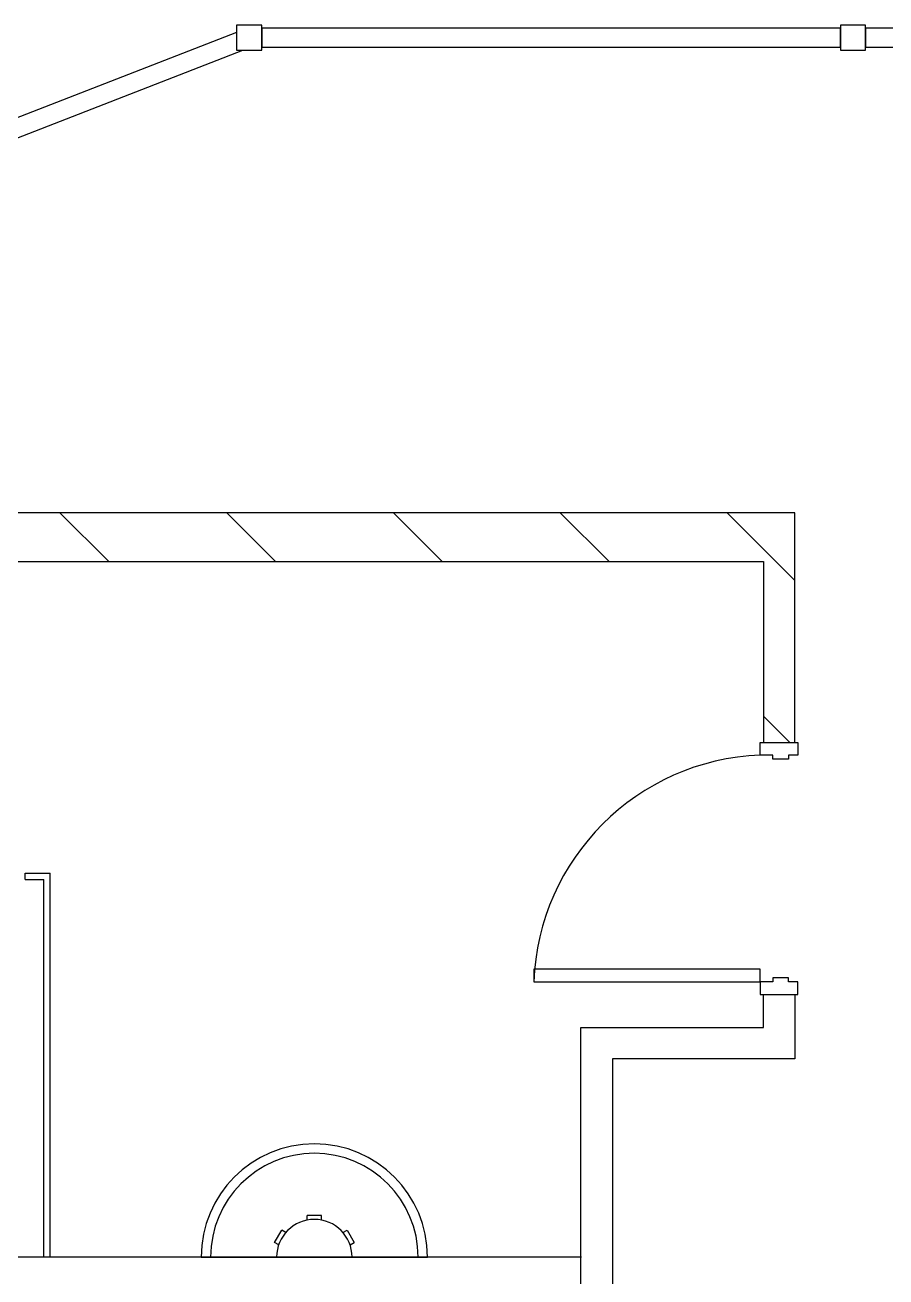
# Model space of a CAD drawing. Header units: inches. Extents: x -233729 to 737493, y -275239 to 196021.
# Drawn here: x 359507 to 362984, y -221109 to -216057 of the extents above; entities that cross this region are included whole.
import ezdxf

# ---------------------------------------------------------------- set-up
doc = ezdxf.new("R2010")
doc.units = ezdxf.units.IN
doc.header["$MEASUREMENT"] = 0
for name, color, linetype in [('_FL_FAC_OFFICES', 252, 'Continuous'), ('_FL_FAC_SAFETY', 2, 'Continuous'), ('_FL_FAC_WALLS', 252, 'Continuous')]:
    doc.layers.add(name, color=color, linetype=linetype)

# ---------------------------------------------------------------- blocks, each defined once
blk = doc.blocks.new('*U164')
at = {"color": 0}
for points in [[(1266.3, 895.8), (1317.1, 895.8), (1317.1, 946.6), (1164.7, 946.6), (1164.7, 895.8), (1202.8, 895.8), (1202.8, 879.9), (1266.3, 879.9)], [(1317.1, 895.8), (1317.1, 845), (2231.5, 845), (2231.5, 895.8)], [(1266.3, -18.6), (1317.1, -18.6), (1317.1, -69.4), (1164.7, -69.4), (1164.7, -18.6), (1202.8, -18.6), (1202.8, -2.7), (1266.3, -2.7)]]:
    blk.add_lwpolyline(points, close=True, dxfattribs=at)
blk.add_arc((1280.8, 932.2), 951.5, 272.1901, 357.8099, dxfattribs=at)
blk = doc.blocks.new('Safety Rail_Logistics')
at = {"color": 0}
for points in [[(-50.8, -101.6), (50.8, -101.6), (50.8, 0), (-50.8, 0)], [(2387.6, -101.6), (2489.2, -101.6), (2489.2, 0), (2387.6, 0)], [(50.8, -12.7), (50.8, -88.9), (2387.6, -88.9), (2387.6, -12.7)], [(2489.2, -12.7), (2489.2, -88.9), (4826, -88.9), (4826, -12.7)]]:
    blk.add_lwpolyline(points, close=True, dxfattribs=at)
blk.add_lwpolyline([(-50.8, -29.7), (-2239.2, -880.2), (-2211.6, -951.2), (-25.5, -101.6)], dxfattribs=at)
blk = doc.blocks.new('FL_Building')
at = {"layer": '_FL_FAC_OFFICES', "transparency": 33554687}
h = blk.add_hatch(dxfattribs=at)
h.set_pattern_fill('ANSI31', color=8, scale=150, angle=90)
h.set_pattern_definition([(135, (830121.37, -942416.37), (-336.7596, -336.7596), [])])
h.paths.add_polyline_path([(2249388.4, -302501.9), (2249388.4, -303232.2), (2249515.4, -303232.2), (2249515.4, -302501.9), (2249515.4, -302305.1), (2242457.4, -302305.1), (2242457.4, -302501.9), (2242457.4, -304305.3), (2242654.2, -304305.3), (2242654.2, -302501.9)])
at = {"layer": '_FL_FAC_OFFICES', "color": 0}
for p, q in [((2246406.8, -303759.2), (2246508.4, -303759.2)), ((2246406.8, -303784.6), (2246406.8, -303759.2)), ((2246508.4, -305308.6), (2246508.4, -303759.2)), ((2246406.8, -303784.6), (2246483, -303784.6)), ((2246483, -305308.6), (2246483, -303784.6)), ((2247546.7, -305158.9), (2247546.7, -305139.9)), ((2247603.8, -305139.9), (2247546.7, -305139.9)), ((2247603.8, -305158.9), (2247603.8, -305139.9)), ((2247414.8, -305249), (2247443.4, -305199.5)), ((2247459.9, -305209), (2247443.4, -305199.5)), ((2247690.6, -305209), (2247707.1, -305199.5)), ((2247707.1, -305199.5), (2247735.7, -305249)), ((2247431.3, -305258.5), (2247414.8, -305249)), ((2247719.2, -305258.5), (2247735.7, -305249)), ((2248654.7, -305308.6), (2243079.4, -305308.6)), ((2247118, -305308.6), (2248032.4, -305308.6))]:
    blk.add_line(p, q, dxfattribs=at)
for points in [[(2249388.4, -302501.9), (2249388.4, -303232.2), (2249515.4, -303232.2), (2249515.4, -302501.9), (2249515.4, -302305.1), (2242457.4, -302305.1), (2242457.4, -302501.9), (2242457.4, -304305.3), (2242654.2, -304305.3), (2242654.2, -302501.9)], [(2248778.8, -304508.5), (2248778.8, -306343.7), (2249883.7, -306343.7), (2249883.7, -306470.7), (2248778.8, -306470.7), (2248651.8, -306470.7), (2248651.8, -304381.5), (2248778.8, -304381.5), (2249388.4, -304381.5), (2249388.4, -304248.2), (2249515.4, -304248.2), (2249515.4, -304508.5), (2249388.4, -304508.5)]]:
    blk.add_lwpolyline(points, close=True, dxfattribs=at)
for radius in [457.2, 419.1, 152.4]:
    blk.add_arc((2247575.2, -305308.6), radius, 0, 180, dxfattribs=at)
at = {"layer": '_FL_FAC_OFFICES', "color": 0, "rotation": 179.9999999999999}
blk.add_blockref('*U164', (2250692.8, -303301.6), dxfattribs=at)
at = {"layer": '_FL_FAC_SAFETY'}
blk.add_blockref('Safety Rail_Logistics', (2247311.9, -300336.6), dxfattribs=at)
blk = doc.blocks.new('A$C667968a6')
at = {"layer": '_FL_FAC_WALLS', "linetype": 'Continuous', "lineweight": -3}
blk.add_blockref('FL_Building', (-2249813.7, 156686.2), dxfattribs=at)

msp = doc.modelspace()

# ---------------------------------------------------------------- block references
msp.add_blockref('A$C667968a6', (362913.6874, -72406.61113, -162219.4368))

doc.saveas('drawing.dxf')
